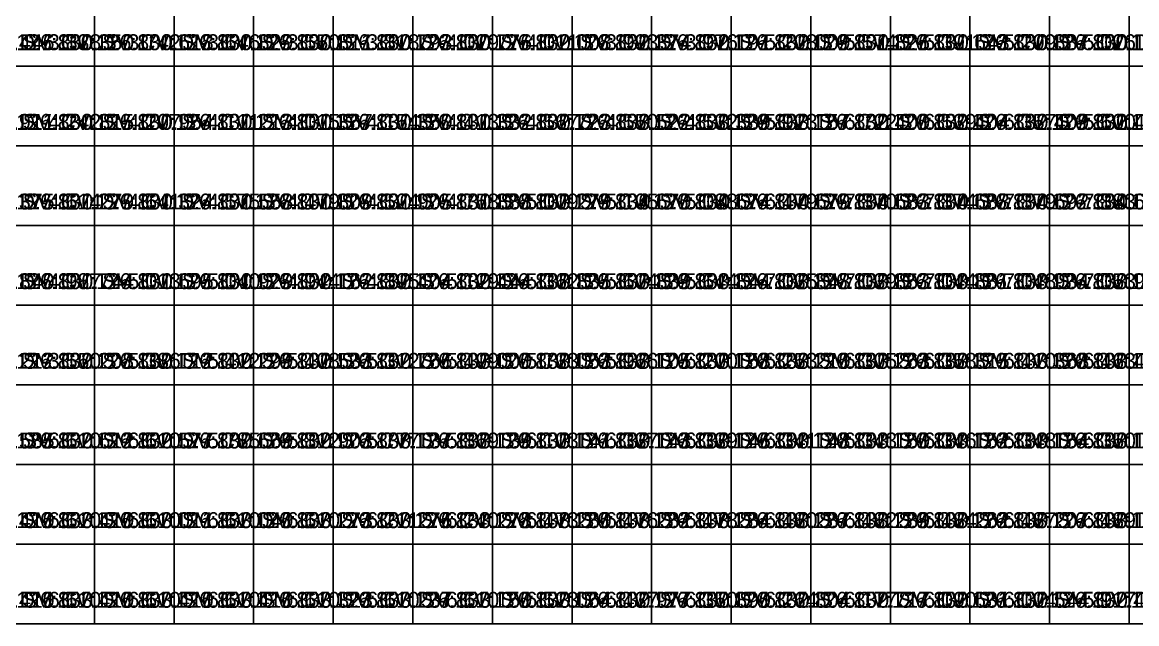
# Model space of a CAD drawing. Header units: metres. Extents: x 287857 to 287981, y 62957 to 63018.
# Drawn here: x 287870.02 to 287884.02, y 62956.83 to 62964.38 of the extents above; entities that cross this region are included whole.
import ezdxf

# ---------------------------------------------------------------- set-up
doc = ezdxf.new("R2010")
doc.units = ezdxf.units.M
doc.layers.add('CORR-CUT', color=7, linetype='Continuous', true_color=0x3b82f6)
doc.layers.add('CORR-DIFF-TXT', color=7, linetype='Continuous', true_color=0xffffff)

msp = doc.modelspace()

# ---------------------------------------------------------------- linework, layer by layer
at = {"layer": 'CORR-CUT'}
for points in [[(287869.925, 62963.831, 130.35), (287870.925, 62963.831, 130.35), (287870.925, 62964.831, 130.35), (287869.925, 62964.831, 130.35), (287869.925, 62963.831, 130.35)], [(287870.925, 62963.831, 130.618), (287871.925, 62963.831, 130.618), (287871.925, 62964.831, 130.618), (287870.925, 62964.831, 130.618), (287870.925, 62963.831, 130.618)], [(287871.925, 62963.831, 130.829), (287872.925, 62963.831, 130.829), (287872.925, 62964.831, 130.829), (287871.925, 62964.831, 130.829), (287871.925, 62963.831, 130.829)], [(287872.925, 62963.831, 130.811), (287873.925, 62963.831, 130.811), (287873.925, 62964.831, 130.811), (287872.925, 62964.831, 130.811), (287872.925, 62963.831, 130.811)], [(287873.925, 62963.831, 130.793), (287874.925, 62963.831, 130.793), (287874.925, 62964.831, 130.793), (287873.925, 62964.831, 130.793), (287873.925, 62963.831, 130.793)], [(287874.925, 62963.831, 130.776), (287875.925, 62963.831, 130.776), (287875.925, 62964.831, 130.776), (287874.925, 62964.831, 130.776), (287874.925, 62963.831, 130.776)], [(287875.925, 62963.831, 132.008), (287876.925, 62963.831, 132.008), (287876.925, 62964.831, 132.008), (287875.925, 62964.831, 132.008), (287875.925, 62963.831, 132.008)], [(287876.925, 62963.831, 132.374), (287877.925, 62963.831, 132.374), (287877.925, 62964.831, 132.374), (287876.925, 62964.831, 132.374), (287876.925, 62963.831, 132.374)], [(287877.925, 62963.831, 132.191), (287878.925, 62963.831, 132.191), (287878.925, 62964.831, 132.191), (287877.925, 62964.831, 132.191), (287877.925, 62963.831, 132.191)], [(287878.925, 62963.831, 132.009), (287879.925, 62963.831, 132.009), (287879.925, 62964.831, 132.009), (287878.925, 62964.831, 132.009), (287878.925, 62963.831, 132.009)], [(287879.925, 62963.831, 131.826), (287880.925, 62963.831, 131.826), (287880.925, 62964.831, 131.826), (287879.925, 62964.831, 131.826), (287879.925, 62963.831, 131.826)], [(287880.925, 62963.831, 131.643), (287881.925, 62963.831, 131.643), (287881.925, 62964.831, 131.643), (287880.925, 62964.831, 131.643), (287880.925, 62963.831, 131.643)], [(287881.925, 62963.831, 130.887), (287882.925, 62963.831, 130.887), (287882.925, 62964.831, 130.887), (287881.925, 62964.831, 130.887), (287881.925, 62963.831, 130.887)], [(287882.925, 62963.831, 130.13), (287883.925, 62963.831, 130.13), (287883.925, 62964.831, 130.13), (287882.925, 62964.831, 130.13), (287882.925, 62963.831, 130.13)], [(287883.925, 62963.831, 131.285), (287884.925, 62963.831, 131.285), (287884.925, 62964.831, 131.285), (287883.925, 62964.831, 131.285), (287883.925, 62963.831, 131.285)], [(287869.925, 62962.831, 130.815), (287870.925, 62962.831, 130.815), (287870.925, 62963.831, 130.815), (287869.925, 62963.831, 130.815), (287869.925, 62962.831, 130.815)], [(287870.925, 62962.831, 130.954), (287871.925, 62962.831, 130.954), (287871.925, 62963.831, 130.954), (287870.925, 62963.831, 130.954), (287870.925, 62962.831, 130.954)], [(287871.925, 62962.831, 131.213), (287872.925, 62962.831, 131.213), (287872.925, 62963.831, 131.213), (287871.925, 62963.831, 131.213), (287871.925, 62962.831, 131.213)], [(287872.925, 62962.831, 131.367), (287873.925, 62962.831, 131.367), (287873.925, 62963.831, 131.367), (287872.925, 62963.831, 131.367), (287872.925, 62962.831, 131.367)], [(287873.925, 62962.831, 131.35), (287874.925, 62962.831, 131.35), (287874.925, 62963.831, 131.35), (287873.925, 62963.831, 131.35), (287873.925, 62962.831, 131.35)], [(287874.925, 62962.831, 131.332), (287875.925, 62962.831, 131.332), (287875.925, 62963.831, 131.332), (287874.925, 62963.831, 131.332), (287874.925, 62962.831, 131.332)], [(287875.925, 62962.831, 132.723), (287876.925, 62962.831, 132.723), (287876.925, 62963.831, 132.723), (287875.925, 62963.831, 132.723), (287875.925, 62962.831, 132.723)], [(287876.925, 62962.831, 133.522), (287877.925, 62962.831, 133.522), (287877.925, 62963.831, 133.522), (287876.925, 62963.831, 133.522), (287876.925, 62962.831, 133.522)], [(287877.925, 62962.831, 133.339), (287878.925, 62962.831, 133.339), (287878.925, 62963.831, 133.339), (287877.925, 62963.831, 133.339), (287877.925, 62962.831, 133.339)], [(287878.925, 62962.831, 133.157), (287879.925, 62962.831, 133.157), (287879.925, 62963.831, 133.157), (287878.925, 62963.831, 133.157), (287878.925, 62962.831, 133.157)], [(287879.925, 62962.831, 132.4), (287880.925, 62962.831, 132.4), (287880.925, 62963.831, 132.4), (287879.925, 62963.831, 132.4), (287879.925, 62962.831, 132.4)], [(287880.925, 62962.831, 132.404), (287881.925, 62962.831, 132.404), (287881.925, 62963.831, 132.404), (287880.925, 62963.831, 132.404), (287880.925, 62962.831, 132.404)], [(287881.925, 62962.831, 132.409), (287882.925, 62962.831, 132.409), (287882.925, 62963.831, 132.409), (287881.925, 62963.831, 132.409), (287881.925, 62962.831, 132.409)], [(287882.925, 62962.831, 132.413), (287883.925, 62962.831, 132.413), (287883.925, 62963.831, 132.413), (287882.925, 62963.831, 132.413), (287882.925, 62962.831, 132.413)], [(287883.925, 62962.831, 132.418), (287884.925, 62962.831, 132.418), (287884.925, 62963.831, 132.418), (287883.925, 62963.831, 132.418), (287883.925, 62962.831, 132.418)], [(287869.925, 62961.831, 131.279), (287870.925, 62961.831, 131.279), (287870.925, 62962.831, 131.279), (287869.925, 62962.831, 131.279), (287869.925, 62961.831, 131.279)], [(287870.925, 62961.831, 131.324), (287871.925, 62961.831, 131.324), (287871.925, 62962.831, 131.324), (287870.925, 62962.831, 131.324), (287870.925, 62961.831, 131.324)], [(287871.925, 62961.831, 131.558), (287872.925, 62961.831, 131.558), (287872.925, 62962.831, 131.558), (287871.925, 62962.831, 131.558), (287871.925, 62961.831, 131.558)], [(287872.925, 62961.831, 131.809), (287873.925, 62961.831, 131.809), (287873.925, 62962.831, 131.809), (287872.925, 62962.831, 131.809), (287872.925, 62961.831, 131.809)], [(287873.925, 62961.831, 131.905), (287874.925, 62961.831, 131.905), (287874.925, 62962.831, 131.905), (287873.925, 62962.831, 131.905), (287873.925, 62961.831, 131.905)], [(287874.925, 62961.831, 131.888), (287875.925, 62961.831, 131.888), (287875.925, 62962.831, 131.888), (287874.925, 62962.831, 131.888), (287874.925, 62961.831, 131.888)], [(287875.925, 62961.831, 133.279), (287876.925, 62961.831, 133.279), (287876.925, 62962.831, 133.279), (287875.925, 62962.831, 133.279), (287875.925, 62961.831, 133.279)], [(287876.925, 62961.831, 134.67), (287877.925, 62961.831, 134.67), (287877.925, 62962.831, 134.67), (287876.925, 62962.831, 134.67), (287876.925, 62961.831, 134.67)], [(287877.925, 62961.831, 134.674), (287878.925, 62961.831, 134.674), (287878.925, 62962.831, 134.674), (287877.925, 62962.831, 134.674), (287877.925, 62961.831, 134.674)], [(287878.925, 62961.831, 134.679), (287879.925, 62961.831, 134.679), (287879.925, 62962.831, 134.679), (287878.925, 62962.831, 134.679), (287878.925, 62961.831, 134.679)], [(287879.925, 62961.831, 134.683), (287880.925, 62961.831, 134.683), (287880.925, 62962.831, 134.683), (287879.925, 62962.831, 134.683), (287879.925, 62961.831, 134.683)], [(287880.925, 62961.831, 134.688), (287881.925, 62961.831, 134.688), (287881.925, 62962.831, 134.688), (287880.925, 62962.831, 134.688), (287880.925, 62961.831, 134.688)], [(287881.925, 62961.831, 134.692), (287882.925, 62961.831, 134.692), (287882.925, 62962.831, 134.692), (287881.925, 62962.831, 134.692), (287881.925, 62961.831, 134.692)], [(287882.925, 62961.831, 134.697), (287883.925, 62961.831, 134.697), (287883.925, 62962.831, 134.697), (287882.925, 62962.831, 134.697), (287882.925, 62961.831, 134.697)], [(287883.925, 62961.831, 134.701), (287884.925, 62961.831, 134.701), (287884.925, 62962.831, 134.701), (287883.925, 62962.831, 134.701), (287883.925, 62961.831, 134.701)], [(287869.925, 62960.831, 131.744), (287870.925, 62960.831, 131.744), (287870.925, 62961.831, 131.744), (287869.925, 62961.831, 131.744), (287869.925, 62960.831, 131.744)], [(287870.925, 62960.831, 131.695), (287871.925, 62960.831, 131.695), (287871.925, 62961.831, 131.695), (287870.925, 62961.831, 131.695), (287870.925, 62960.831, 131.695)], [(287871.925, 62960.831, 131.929), (287872.925, 62960.831, 131.929), (287872.925, 62961.831, 131.929), (287871.925, 62961.831, 131.929), (287871.925, 62960.831, 131.929)], [(287872.925, 62960.831, 132.162), (287873.925, 62960.831, 132.162), (287873.925, 62961.831, 132.162), (287872.925, 62961.831, 132.162), (287872.925, 62960.831, 132.162)], [(287873.925, 62960.831, 132.404), (287874.925, 62960.831, 132.404), (287874.925, 62961.831, 132.404), (287873.925, 62961.831, 132.404), (287873.925, 62960.831, 132.404)], [(287874.925, 62960.831, 132.444), (287875.925, 62960.831, 132.444), (287875.925, 62961.831, 132.444), (287874.925, 62961.831, 132.444), (287874.925, 62960.831, 132.444)], [(287875.925, 62960.831, 133.835), (287876.925, 62960.831, 133.835), (287876.925, 62961.831, 133.835), (287875.925, 62961.831, 133.835), (287875.925, 62960.831, 133.835)], [(287876.925, 62960.831, 133.839), (287877.925, 62960.831, 133.839), (287877.925, 62961.831, 133.839), (287876.925, 62961.831, 133.839), (287876.925, 62960.831, 133.839)], [(287877.925, 62960.831, 133.844), (287878.925, 62960.831, 133.844), (287878.925, 62961.831, 133.844), (287877.925, 62961.831, 133.844), (287877.925, 62960.831, 133.844)], [(287878.925, 62960.831, 133.848), (287879.925, 62960.831, 133.848), (287879.925, 62961.831, 133.848), (287878.925, 62961.831, 133.848), (287878.925, 62960.831, 133.848)], [(287879.925, 62960.831, 133.853), (287880.925, 62960.831, 133.853), (287880.925, 62961.831, 133.853), (287879.925, 62961.831, 133.853), (287879.925, 62960.831, 133.853)], [(287880.925, 62960.831, 133.881), (287881.925, 62960.831, 133.881), (287881.925, 62961.831, 133.881), (287880.925, 62961.831, 133.881), (287880.925, 62960.831, 133.881)], [(287881.925, 62960.831, 133.934), (287882.925, 62960.831, 133.934), (287882.925, 62961.831, 133.934), (287881.925, 62961.831, 133.934), (287881.925, 62960.831, 133.934)], [(287882.925, 62960.831, 133.986), (287883.925, 62960.831, 133.986), (287883.925, 62961.831, 133.986), (287882.925, 62961.831, 133.986), (287882.925, 62960.831, 133.986)], [(287883.925, 62960.831, 134.039), (287884.925, 62960.831, 134.039), (287884.925, 62961.831, 134.039), (287883.925, 62961.831, 134.039), (287883.925, 62960.831, 134.039)], [(287869.925, 62959.831, 132.208), (287870.925, 62959.831, 132.208), (287870.925, 62960.831, 132.208), (287869.925, 62960.831, 132.208), (287869.925, 62959.831, 132.208)], [(287870.925, 62959.831, 132.112), (287871.925, 62959.831, 132.112), (287871.925, 62960.831, 132.112), (287870.925, 62960.831, 132.112), (287870.925, 62959.831, 132.112)], [(287871.925, 62959.831, 132.299), (287872.925, 62959.831, 132.299), (287872.925, 62960.831, 132.299), (287871.925, 62960.831, 132.299), (287871.925, 62959.831, 132.299)], [(287872.925, 62959.831, 132.533), (287873.925, 62959.831, 132.533), (287873.925, 62960.831, 132.533), (287872.925, 62960.831, 132.533), (287872.925, 62959.831, 132.533)], [(287873.925, 62959.831, 132.766), (287874.925, 62959.831, 132.766), (287874.925, 62960.831, 132.766), (287873.925, 62960.831, 132.766), (287873.925, 62959.831, 132.766)], [(287874.925, 62959.831, 133), (287875.925, 62959.831, 133), (287875.925, 62960.831, 133), (287874.925, 62960.831, 133), (287874.925, 62959.831, 133)], [(287875.925, 62959.831, 133.053), (287876.925, 62959.831, 133.053), (287876.925, 62960.831, 133.053), (287875.925, 62960.831, 133.053), (287875.925, 62959.831, 133.053)], [(287876.925, 62959.831, 133.105), (287877.925, 62959.831, 133.105), (287877.925, 62960.831, 133.105), (287876.925, 62960.831, 133.105), (287876.925, 62959.831, 133.105)], [(287877.925, 62959.831, 133.158), (287878.925, 62959.831, 133.158), (287878.925, 62960.831, 133.158), (287877.925, 62960.831, 133.158), (287877.925, 62959.831, 133.158)], [(287878.925, 62959.831, 133.21), (287879.925, 62959.831, 133.21), (287879.925, 62960.831, 133.21), (287878.925, 62960.831, 133.21), (287878.925, 62959.831, 133.21)], [(287879.925, 62959.831, 133.263), (287880.925, 62959.831, 133.263), (287880.925, 62960.831, 133.263), (287879.925, 62960.831, 133.263), (287879.925, 62959.831, 133.263)], [(287880.925, 62959.831, 133.315), (287881.925, 62959.831, 133.315), (287881.925, 62960.831, 133.315), (287880.925, 62960.831, 133.315), (287880.925, 62959.831, 133.315)], [(287881.925, 62959.831, 133.368), (287882.925, 62959.831, 133.368), (287882.925, 62960.831, 133.368), (287881.925, 62960.831, 133.368), (287881.925, 62959.831, 133.368)], [(287882.925, 62959.831, 133.421), (287883.925, 62959.831, 133.421), (287883.925, 62960.831, 133.421), (287882.925, 62960.831, 133.421), (287882.925, 62959.831, 133.421)], [(287883.925, 62959.831, 133.473), (287884.925, 62959.831, 133.473), (287884.925, 62960.831, 133.473), (287883.925, 62960.831, 133.473), (287883.925, 62959.831, 133.473)], [(287869.925, 62958.831, 132.612), (287870.925, 62958.831, 132.612), (287870.925, 62959.831, 132.612), (287869.925, 62959.831, 132.612), (287869.925, 62958.831, 132.612)], [(287870.925, 62958.831, 132.577), (287871.925, 62958.831, 132.577), (287871.925, 62959.831, 132.577), (287870.925, 62959.831, 132.577), (287870.925, 62958.831, 132.577)], [(287871.925, 62958.831, 132.669), (287872.925, 62958.831, 132.669), (287872.925, 62959.831, 132.669), (287871.925, 62959.831, 132.669), (287871.925, 62958.831, 132.669)], [(287872.925, 62958.831, 132.903), (287873.925, 62958.831, 132.903), (287873.925, 62959.831, 132.903), (287872.925, 62959.831, 132.903), (287872.925, 62958.831, 132.903)], [(287873.925, 62958.831, 133.137), (287874.925, 62958.831, 133.137), (287874.925, 62959.831, 133.137), (287873.925, 62959.831, 133.137), (287873.925, 62958.831, 133.137)], [(287874.925, 62958.831, 133.139), (287875.925, 62958.831, 133.139), (287875.925, 62959.831, 133.139), (287874.925, 62959.831, 133.139), (287874.925, 62958.831, 133.139)], [(287875.925, 62958.831, 133.141), (287876.925, 62958.831, 133.141), (287876.925, 62959.831, 133.141), (287875.925, 62959.831, 133.141), (287875.925, 62958.831, 133.141)], [(287876.925, 62958.831, 133.143), (287877.925, 62958.831, 133.143), (287877.925, 62959.831, 133.143), (287876.925, 62959.831, 133.143), (287876.925, 62958.831, 133.143)], [(287877.925, 62958.831, 133.146), (287878.925, 62958.831, 133.146), (287878.925, 62959.831, 133.146), (287877.925, 62959.831, 133.146), (287877.925, 62958.831, 133.146)], [(287878.925, 62958.831, 133.148), (287879.925, 62958.831, 133.148), (287879.925, 62959.831, 133.148), (287878.925, 62959.831, 133.148), (287878.925, 62958.831, 133.148)], [(287879.925, 62958.831, 133.15), (287880.925, 62958.831, 133.15), (287880.925, 62959.831, 133.15), (287879.925, 62959.831, 133.15), (287879.925, 62958.831, 133.15)], [(287880.925, 62958.831, 133.152), (287881.925, 62958.831, 133.152), (287881.925, 62959.831, 133.152), (287880.925, 62959.831, 133.152), (287880.925, 62958.831, 133.152)], [(287881.925, 62958.831, 133.154), (287882.925, 62958.831, 133.154), (287882.925, 62959.831, 133.154), (287881.925, 62959.831, 133.154), (287881.925, 62958.831, 133.154)], [(287882.925, 62958.831, 133.157), (287883.925, 62958.831, 133.157), (287883.925, 62959.831, 133.157), (287882.925, 62959.831, 133.157), (287882.925, 62958.831, 133.157)], [(287883.925, 62958.831, 133.159), (287884.925, 62958.831, 133.159), (287884.925, 62959.831, 133.159), (287883.925, 62959.831, 133.159), (287883.925, 62958.831, 133.159)], [(287869.925, 62957.831, 133.41), (287870.925, 62957.831, 133.41), (287870.925, 62958.831, 133.41), (287869.925, 62958.831, 133.41), (287869.925, 62957.831, 133.41)], [(287870.925, 62957.831, 133.011), (287871.925, 62957.831, 133.011), (287871.925, 62958.831, 133.011), (287870.925, 62958.831, 133.011), (287870.925, 62957.831, 133.011)], [(287871.925, 62957.831, 133.04), (287872.925, 62957.831, 133.04), (287872.925, 62958.831, 133.04), (287871.925, 62958.831, 133.04), (287871.925, 62957.831, 133.04)], [(287872.925, 62957.831, 133.273), (287873.925, 62957.831, 133.273), (287873.925, 62958.831, 133.273), (287872.925, 62958.831, 133.273), (287872.925, 62957.831, 133.273)], [(287873.925, 62957.831, 133.276), (287874.925, 62957.831, 133.276), (287874.925, 62958.831, 133.276), (287873.925, 62958.831, 133.276), (287873.925, 62957.831, 133.276)], [(287874.925, 62957.831, 133.278), (287875.925, 62957.831, 133.278), (287875.925, 62958.831, 133.278), (287874.925, 62958.831, 133.278), (287874.925, 62957.831, 133.278)], [(287875.925, 62957.831, 133.28), (287876.925, 62957.831, 133.28), (287876.925, 62958.831, 133.28), (287875.925, 62958.831, 133.28), (287875.925, 62957.831, 133.28)], [(287876.925, 62957.831, 133.282), (287877.925, 62957.831, 133.282), (287877.925, 62958.831, 133.282), (287876.925, 62958.831, 133.282), (287876.925, 62957.831, 133.282)], [(287877.925, 62957.831, 133.284), (287878.925, 62957.831, 133.284), (287878.925, 62958.831, 133.284), (287877.925, 62958.831, 133.284), (287877.925, 62957.831, 133.284)], [(287878.925, 62957.831, 133.287), (287879.925, 62957.831, 133.287), (287879.925, 62958.831, 133.287), (287878.925, 62958.831, 133.287), (287878.925, 62957.831, 133.287)], [(287879.925, 62957.831, 133.289), (287880.925, 62957.831, 133.289), (287880.925, 62958.831, 133.289), (287879.925, 62958.831, 133.289), (287879.925, 62957.831, 133.289)], [(287880.925, 62957.831, 133.262), (287881.925, 62957.831, 133.262), (287881.925, 62958.831, 133.262), (287880.925, 62958.831, 133.262), (287880.925, 62957.831, 133.262)], [(287881.925, 62957.831, 133.207), (287882.925, 62957.831, 133.207), (287882.925, 62958.831, 133.207), (287881.925, 62958.831, 133.207), (287881.925, 62957.831, 133.207)], [(287882.925, 62957.831, 133.152), (287883.925, 62957.831, 133.152), (287883.925, 62958.831, 133.152), (287882.925, 62958.831, 133.152), (287882.925, 62957.831, 133.152)], [(287883.925, 62957.831, 133.097), (287884.925, 62957.831, 133.097), (287884.925, 62958.831, 133.097), (287883.925, 62958.831, 133.097), (287883.925, 62957.831, 133.097)], [(287869.925, 62956.831, 133.41), (287870.925, 62956.831, 133.41), (287870.925, 62957.831, 133.41), (287869.925, 62957.831, 133.41), (287869.925, 62956.831, 133.41)], [(287870.925, 62956.831, 133.41), (287871.925, 62956.831, 133.41), (287871.925, 62957.831, 133.41), (287870.925, 62957.831, 133.41), (287870.925, 62956.831, 133.41)], [(287871.925, 62956.831, 133.41), (287872.925, 62956.831, 133.41), (287872.925, 62957.831, 133.41), (287871.925, 62957.831, 133.41), (287871.925, 62956.831, 133.41)], [(287872.925, 62956.831, 133.323), (287873.925, 62956.831, 133.323), (287873.925, 62957.831, 133.323), (287872.925, 62957.831, 133.323), (287872.925, 62956.831, 133.323)], [(287873.925, 62956.831, 133.237), (287874.925, 62956.831, 133.237), (287874.925, 62957.831, 133.237), (287873.925, 62957.831, 133.237), (287873.925, 62956.831, 133.237)], [(287874.925, 62956.831, 133.15), (287875.925, 62956.831, 133.15), (287875.925, 62957.831, 133.15), (287874.925, 62957.831, 133.15), (287874.925, 62956.831, 133.15)], [(287875.925, 62956.831, 133.064), (287876.925, 62956.831, 133.064), (287876.925, 62957.831, 133.064), (287875.925, 62957.831, 133.064), (287875.925, 62956.831, 133.064)], [(287876.925, 62956.831, 132.977), (287877.925, 62956.831, 132.977), (287877.925, 62957.831, 132.977), (287876.925, 62957.831, 132.977), (287876.925, 62956.831, 132.977)], [(287877.925, 62956.831, 132.89), (287878.925, 62956.831, 132.89), (287878.925, 62957.831, 132.89), (287877.925, 62957.831, 132.89), (287877.925, 62956.831, 132.89)], [(287878.925, 62956.831, 132.804), (287879.925, 62956.831, 132.804), (287879.925, 62957.831, 132.804), (287878.925, 62957.831, 132.804), (287878.925, 62956.831, 132.804)], [(287879.925, 62956.831, 132.717), (287880.925, 62956.831, 132.717), (287880.925, 62957.831, 132.717), (287879.925, 62957.831, 132.717), (287879.925, 62956.831, 132.717)], [(287880.925, 62956.831, 132.631), (287881.925, 62956.831, 132.631), (287881.925, 62957.831, 132.631), (287880.925, 62957.831, 132.631), (287880.925, 62956.831, 132.631)], [(287881.925, 62956.831, 132.544), (287882.925, 62956.831, 132.544), (287882.925, 62957.831, 132.544), (287881.925, 62957.831, 132.544), (287881.925, 62956.831, 132.544)], [(287882.925, 62956.831, 132.457), (287883.925, 62956.831, 132.457), (287883.925, 62957.831, 132.457), (287882.925, 62957.831, 132.457), (287882.925, 62956.831, 132.457)], [(287883.925, 62956.831, 132.371), (287884.925, 62956.831, 132.371), (287884.925, 62957.831, 132.371), (287883.925, 62957.831, 132.371), (287883.925, 62956.831, 132.371)]]:
    msp.add_polyline3d(points, dxfattribs=at)

# ---------------------------------------------------------------- texts
at = {"layer": 'CORR-DIFF-TXT'}
for s, p in [('SV:130.638 CV:126.800 D:-3.838', (287867.025, 62964.031, 130.638)), ('SV:130.542 CV:126.800 D:-3.742', (287868.025, 62964.031, 130.542)), ('SV:130.446 CV:126.800 D:-3.646', (287869.025, 62964.031, 130.446)), ('SV:130.350 CV:126.800 D:-3.550', (287870.025, 62964.031, 130.35)), ('SV:130.618 CV:126.800 D:-3.818', (287871.025, 62964.031, 130.618)), ('SV:130.829 CV:126.800 D:-4.029', (287872.025, 62964.031, 130.829)), ('SV:130.811 CV:126.800 D:-4.011', (287873.025, 62964.031, 130.811)), ('SV:130.793 CV:126.800 D:-3.993', (287874.025, 62964.031, 130.793)), ('SV:130.776 CV:126.800 D:-3.976', (287875.025, 62964.031, 130.776)), ('SV:132.008 CV:126.800 D:-5.208', (287876.025, 62964.031, 132.008)), ('SV:132.374 CV:126.800 D:-5.574', (287877.025, 62964.031, 132.374)), ('SV:132.191 CV:126.800 D:-5.391', (287878.025, 62964.031, 132.191)), ('SV:132.009 CV:126.800 D:-5.209', (287879.025, 62964.031, 132.009)), ('SV:131.826 CV:126.800 D:-5.026', (287880.025, 62964.031, 131.826)), ('SV:131.643 CV:126.800 D:-4.843', (287881.025, 62964.031, 131.643)), ('SV:130.887 CV:126.800 D:-4.087', (287882.025, 62964.031, 130.887)), ('SV:130.130 CV:126.800 D:-3.330', (287883.025, 62964.031, 130.13)), ('SV:131.042 CV:126.800 D:-4.242', (287867.025, 62963.031, 131.042)), ('SV:131.007 CV:126.800 D:-4.207', (287868.025, 62963.031, 131.007)), ('SV:130.911 CV:126.800 D:-4.111', (287869.025, 62963.031, 130.911)), ('SV:130.815 CV:126.800 D:-4.015', (287870.025, 62963.031, 130.815)), ('SV:130.954 CV:126.800 D:-4.154', (287871.025, 62963.031, 130.954)), ('SV:131.213 CV:126.800 D:-4.413', (287872.025, 62963.031, 131.213)), ('SV:131.367 CV:126.800 D:-4.567', (287873.025, 62963.031, 131.367)), ('SV:131.350 CV:126.800 D:-4.550', (287874.025, 62963.031, 131.35)), ('SV:131.332 CV:126.800 D:-4.532', (287875.025, 62963.031, 131.332)), ('SV:132.723 CV:126.800 D:-5.923', (287876.025, 62963.031, 132.723)), ('SV:133.522 CV:126.800 D:-6.722', (287877.025, 62963.031, 133.522)), ('SV:133.339 CV:126.800 D:-6.539', (287878.025, 62963.031, 133.339)), ('SV:133.157 CV:126.800 D:-6.357', (287879.025, 62963.031, 133.157)), ('SV:132.400 CV:126.800 D:-5.600', (287880.025, 62963.031, 132.4)), ('SV:132.404 CV:126.800 D:-5.604', (287881.025, 62963.031, 132.404)), ('SV:132.409 CV:126.800 D:-5.609', (287882.025, 62963.031, 132.409)), ('SV:132.413 CV:126.800 D:-5.613', (287883.025, 62963.031, 132.413)), ('SV:131.414 CV:126.800 D:-4.614', (287867.025, 62962.031, 131.414)), ('SV:131.441 CV:126.800 D:-4.641', (287868.025, 62962.031, 131.441)), ('SV:131.375 CV:126.800 D:-4.575', (287869.025, 62962.031, 131.375)), ('SV:131.279 CV:126.800 D:-4.479', (287870.025, 62962.031, 131.279)), ('SV:131.324 CV:126.800 D:-4.524', (287871.025, 62962.031, 131.324)), ('SV:131.558 CV:126.800 D:-4.758', (287872.025, 62962.031, 131.558)), ('SV:131.809 CV:126.800 D:-5.009', (287873.025, 62962.031, 131.809)), ('SV:131.905 CV:126.800 D:-5.105', (287874.025, 62962.031, 131.905)), ('SV:131.888 CV:126.800 D:-5.088', (287875.025, 62962.031, 131.888)), ('SV:133.279 CV:126.800 D:-6.479', (287876.025, 62962.031, 133.279)), ('SV:134.670 CV:126.800 D:-7.870', (287877.025, 62962.031, 134.67)), ('SV:134.674 CV:126.800 D:-7.874', (287878.025, 62962.031, 134.674)), ('SV:134.679 CV:126.800 D:-7.879', (287879.025, 62962.031, 134.679)), ('SV:134.683 CV:126.800 D:-7.883', (287880.025, 62962.031, 134.683)), ('SV:134.688 CV:126.800 D:-7.888', (287881.025, 62962.031, 134.688)), ('SV:134.692 CV:126.800 D:-7.892', (287882.025, 62962.031, 134.692)), ('SV:134.697 CV:126.800 D:-7.897', (287883.025, 62962.031, 134.697)), ('SV:131.787 CV:126.800 D:-4.987', (287867.025, 62961.031, 131.787)), ('SV:131.813 CV:126.800 D:-5.013', (287868.025, 62961.031, 131.813)), ('SV:131.840 CV:126.800 D:-5.040', (287869.025, 62961.031, 131.84)), ('SV:131.744 CV:126.800 D:-4.944', (287870.025, 62961.031, 131.744)), ('SV:131.695 CV:126.800 D:-4.895', (287871.025, 62961.031, 131.695)), ('SV:131.929 CV:126.800 D:-5.129', (287872.025, 62961.031, 131.929)), ('SV:132.162 CV:126.800 D:-5.362', (287873.025, 62961.031, 132.162)), ('SV:132.404 CV:126.800 D:-5.604', (287874.025, 62961.031, 132.404)), ('SV:132.444 CV:126.800 D:-5.644', (287875.025, 62961.031, 132.444)), ('SV:133.835 CV:126.800 D:-7.035', (287876.025, 62961.031, 133.835)), ('SV:133.839 CV:126.800 D:-7.039', (287877.025, 62961.031, 133.839)), ('SV:133.844 CV:126.800 D:-7.044', (287878.025, 62961.031, 133.844)), ('SV:133.848 CV:126.800 D:-7.048', (287879.025, 62961.031, 133.848)), ('SV:133.853 CV:126.800 D:-7.053', (287880.025, 62961.031, 133.853)), ('SV:133.881 CV:126.800 D:-7.081', (287881.025, 62961.031, 133.881)), ('SV:133.934 CV:126.800 D:-7.134', (287882.025, 62961.031, 133.934)), ('SV:133.986 CV:126.800 D:-7.186', (287883.025, 62961.031, 133.986)), ('SV:130.350 CV:126.800 D:-3.550', (287867.025, 62960.031, 130.35)), ('SV:132.186 CV:126.800 D:-5.386', (287868.025, 62960.031, 132.186)), ('SV:132.212 CV:126.800 D:-5.412', (287869.025, 62960.031, 132.212)), ('SV:132.208 CV:126.800 D:-5.408', (287870.025, 62960.031, 132.208)), ('SV:132.112 CV:126.800 D:-5.312', (287871.025, 62960.031, 132.112)), ('SV:132.299 CV:126.800 D:-5.499', (287872.025, 62960.031, 132.299)), ('SV:132.533 CV:126.800 D:-5.733', (287873.025, 62960.031, 132.533)), ('SV:132.766 CV:126.800 D:-5.966', (287874.025, 62960.031, 132.766)), ('SV:133.000 CV:126.800 D:-6.200', (287875.025, 62960.031, 133)), ('SV:133.053 CV:126.800 D:-6.253', (287876.025, 62960.031, 133.053)), ('SV:133.105 CV:126.800 D:-6.305', (287877.025, 62960.031, 133.105)), ('SV:133.158 CV:126.800 D:-6.358', (287878.025, 62960.031, 133.158)), ('SV:133.210 CV:126.800 D:-6.410', (287879.025, 62960.031, 133.21)), ('SV:133.263 CV:126.800 D:-6.463', (287880.025, 62960.031, 133.263)), ('SV:133.315 CV:126.800 D:-6.515', (287881.025, 62960.031, 133.315)), ('SV:133.368 CV:126.800 D:-6.568', (287882.025, 62960.031, 133.368)), ('SV:133.421 CV:126.800 D:-6.621', (287883.025, 62960.031, 133.421)), ('SV:133.410 CV:126.800 D:-6.610', (287867.025, 62959.031, 133.41)), ('SV:133.410 CV:126.800 D:-6.610', (287868.025, 62959.031, 133.41)), ('SV:132.585 CV:126.800 D:-5.785', (287869.025, 62959.031, 132.585)), ('SV:132.612 CV:126.800 D:-5.812', (287870.025, 62959.031, 132.612)), ('SV:132.577 CV:126.800 D:-5.777', (287871.025, 62959.031, 132.577)), ('SV:132.669 CV:126.800 D:-5.869', (287872.025, 62959.031, 132.669)), ('SV:132.903 CV:126.800 D:-6.103', (287873.025, 62959.031, 132.903)), ('SV:133.137 CV:126.800 D:-6.337', (287874.025, 62959.031, 133.137)), ('SV:133.139 CV:126.800 D:-6.339', (287875.025, 62959.031, 133.139)), ('SV:133.141 CV:126.800 D:-6.341', (287876.025, 62959.031, 133.141)), ('SV:133.143 CV:126.800 D:-6.343', (287877.025, 62959.031, 133.143)), ('SV:133.146 CV:126.800 D:-6.346', (287878.025, 62959.031, 133.146)), ('SV:133.148 CV:126.800 D:-6.348', (287879.025, 62959.031, 133.148)), ('SV:133.150 CV:126.800 D:-6.350', (287880.025, 62959.031, 133.15)), ('SV:133.152 CV:126.800 D:-6.352', (287881.025, 62959.031, 133.152)), ('SV:133.154 CV:126.800 D:-6.354', (287882.025, 62959.031, 133.154)), ('SV:133.157 CV:126.800 D:-6.357', (287883.025, 62959.031, 133.157)), ('SV:133.410 CV:126.800 D:-6.610', (287867.025, 62958.031, 133.41)), ('SV:133.410 CV:126.800 D:-6.610', (287868.025, 62958.031, 133.41)), ('SV:133.410 CV:126.800 D:-6.610', (287869.025, 62958.031, 133.41)), ('SV:133.410 CV:126.800 D:-6.610', (287870.025, 62958.031, 133.41)), ('SV:133.011 CV:126.800 D:-6.211', (287871.025, 62958.031, 133.011)), ('SV:133.040 CV:126.800 D:-6.240', (287872.025, 62958.031, 133.04)), ('SV:133.273 CV:126.800 D:-6.473', (287873.025, 62958.031, 133.273)), ('SV:133.276 CV:126.800 D:-6.476', (287874.025, 62958.031, 133.276)), ('SV:133.278 CV:126.800 D:-6.478', (287875.025, 62958.031, 133.278)), ('SV:133.280 CV:126.800 D:-6.480', (287876.025, 62958.031, 133.28)), ('SV:133.282 CV:126.800 D:-6.482', (287877.025, 62958.031, 133.282)), ('SV:133.284 CV:126.800 D:-6.484', (287878.025, 62958.031, 133.284)), ('SV:133.287 CV:126.800 D:-6.487', (287879.025, 62958.031, 133.287)), ('SV:133.289 CV:126.800 D:-6.489', (287880.025, 62958.031, 133.289)), ('SV:133.262 CV:126.800 D:-6.462', (287881.025, 62958.031, 133.262)), ('SV:133.207 CV:126.800 D:-6.407', (287882.025, 62958.031, 133.207)), ('SV:133.152 CV:126.800 D:-6.352', (287883.025, 62958.031, 133.152)), ('SV:133.410 CV:126.800 D:-6.610', (287867.025, 62957.031, 133.41)), ('SV:133.410 CV:126.800 D:-6.610', (287868.025, 62957.031, 133.41)), ('SV:133.410 CV:126.800 D:-6.610', (287869.025, 62957.031, 133.41)), ('SV:133.410 CV:126.800 D:-6.610', (287870.025, 62957.031, 133.41)), ('SV:133.410 CV:126.800 D:-6.610', (287871.025, 62957.031, 133.41)), ('SV:133.410 CV:126.800 D:-6.610', (287872.025, 62957.031, 133.41)), ('SV:133.323 CV:126.800 D:-6.523', (287873.025, 62957.031, 133.323)), ('SV:133.237 CV:126.800 D:-6.437', (287874.025, 62957.031, 133.237)), ('SV:133.150 CV:126.800 D:-6.350', (287875.025, 62957.031, 133.15)), ('SV:133.064 CV:126.800 D:-6.264', (287876.025, 62957.031, 133.064)), ('SV:132.977 CV:126.800 D:-6.177', (287877.025, 62957.031, 132.977)), ('SV:132.890 CV:126.800 D:-6.090', (287878.025, 62957.031, 132.89)), ('SV:132.804 CV:126.800 D:-6.004', (287879.025, 62957.031, 132.804)), ('SV:132.717 CV:126.800 D:-5.917', (287880.025, 62957.031, 132.717)), ('SV:132.631 CV:126.800 D:-5.831', (287881.025, 62957.031, 132.631)), ('SV:132.544 CV:126.800 D:-5.744', (287882.025, 62957.031, 132.544)), ('SV:132.457 CV:126.800 D:-5.657', (287883.025, 62957.031, 132.457))]:
    msp.add_text(s, height=0.2, dxfattribs=at).set_placement(p)

doc.saveas('drawing.dxf')
